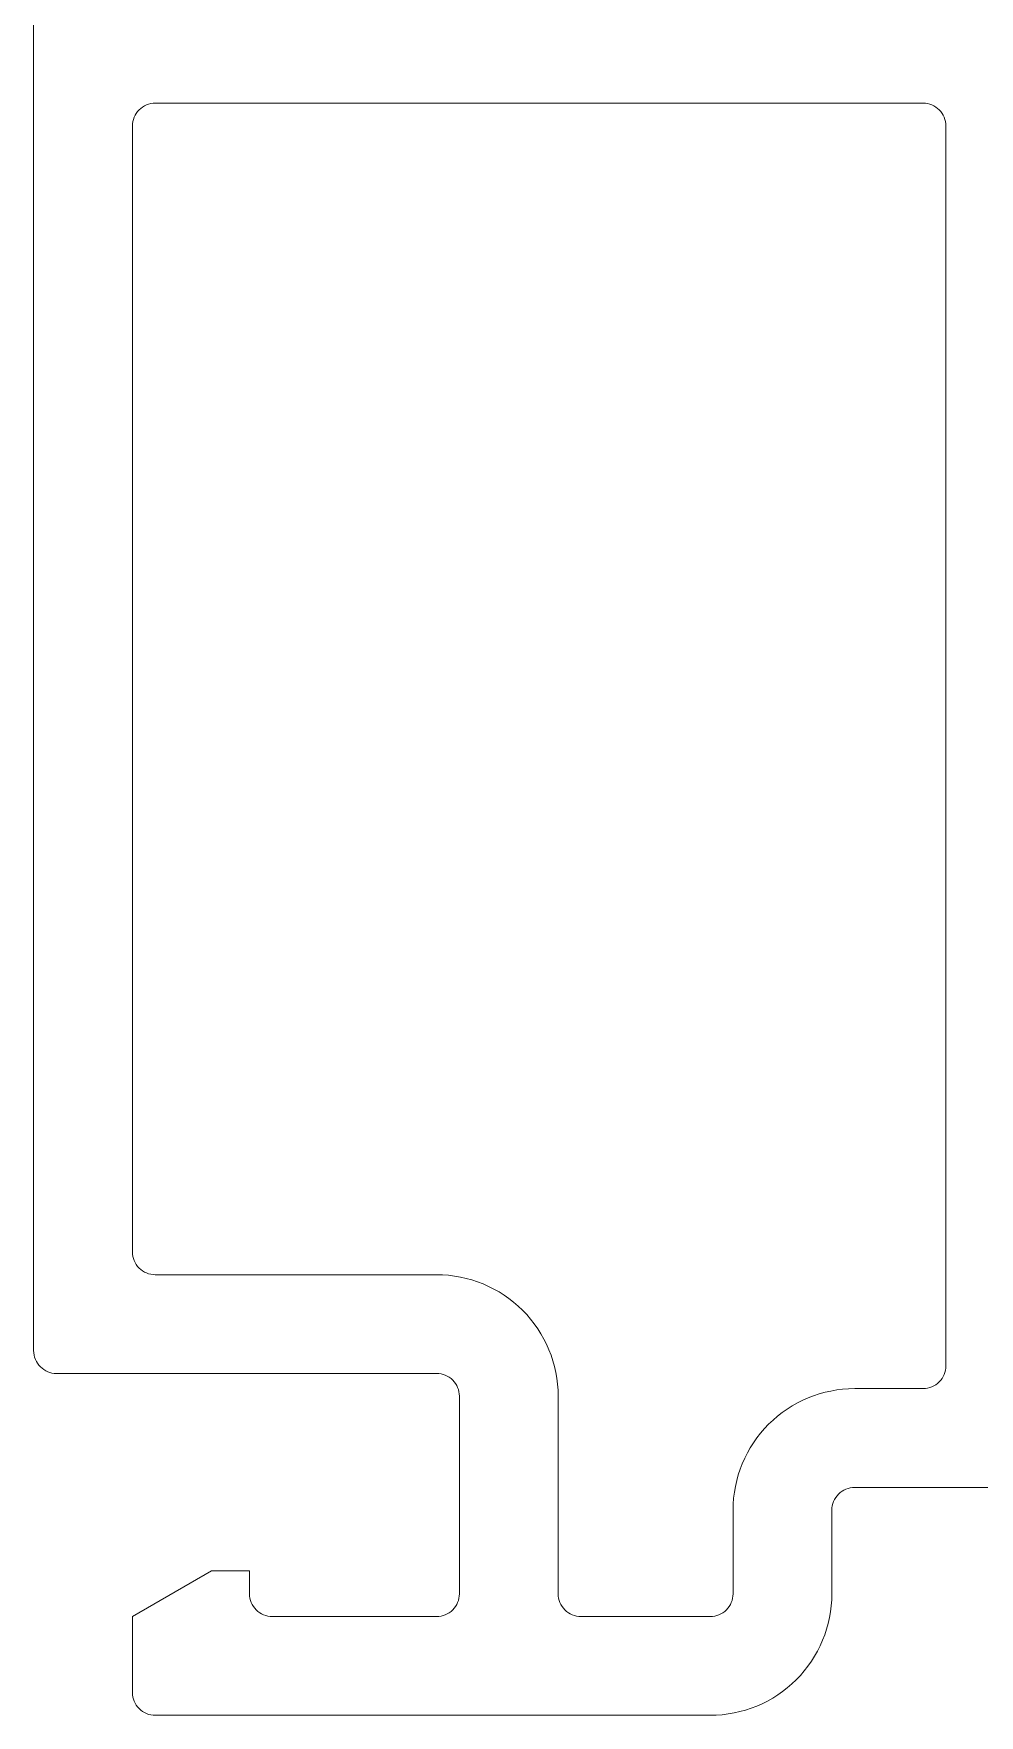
# Model space of a CAD drawing. Header units: inches. Extents: x -3905 to 10892, y 1064 to 9590.
# Drawn here: x 1089.587 to 1090.209, y 4220.408 to 4221.515 of the extents above; entities that cross this region are included whole.
import ezdxf

# ---------------------------------------------------------------- set-up
doc = ezdxf.new("R2010")
doc.units = ezdxf.units.IN
doc.header["$MEASUREMENT"] = 0
doc.layers.add('SECTIONS', color=70, linetype='Continuous', lineweight=0)

msp = doc.modelspace()

# ---------------------------------------------------------------- linework, layer by layer
at = {"layer": 'SECTIONS', "lineweight": 0}
msp.add_lwpolyline([(1090.59675, 4220.55847), (1090.12675, 4220.55847, 0.4142136), (1090.11175, 4220.54347), (1090.11175, 4220.48847, -0.4142136), (1090.03175, 4220.40847), (1089.93175, 4220.40847), (1089.66675, 4220.40847, -0.4142136), (1089.65175, 4220.42347), (1089.65175, 4220.47347), (1089.70372, 4220.50347), (1089.72875, 4220.50347), (1089.72875, 4220.48847, 0.4142136), (1089.74375, 4220.47347), (1089.85175, 4220.47347, 0.4142136), (1089.86675, 4220.48847), (1089.86675, 4220.61847, 0.4142136), (1089.85175, 4220.63347), (1089.60175, 4220.63347, -0.4142136), (1089.58675, 4220.64847), (1089.58675, 4222.80847, -0.4142136)], format="xyb", dxfattribs=at)
msp.add_lwpolyline([(1090.03175, 4220.47347, 0.4142136), (1090.04675, 4220.48847), (1090.04675, 4220.54347, -0.4142136), (1090.12675, 4220.62347), (1090.17175, 4220.62347, 0.4142136), (1090.18675, 4220.63847), (1090.18675, 4221.45447, 0.4142136), (1090.17175, 4221.46947), (1089.66675, 4221.46947, 0.4142136), (1089.65175, 4221.45447), (1089.65175, 4220.71347, 0.4142136), (1089.66675, 4220.69847), (1089.85175, 4220.69847, -0.4142136), (1089.93175, 4220.61847), (1089.93175, 4220.48847, 0.4142136), (1089.94675, 4220.47347)], format="xyb", close=True, dxfattribs=at)

doc.saveas('drawing.dxf')
